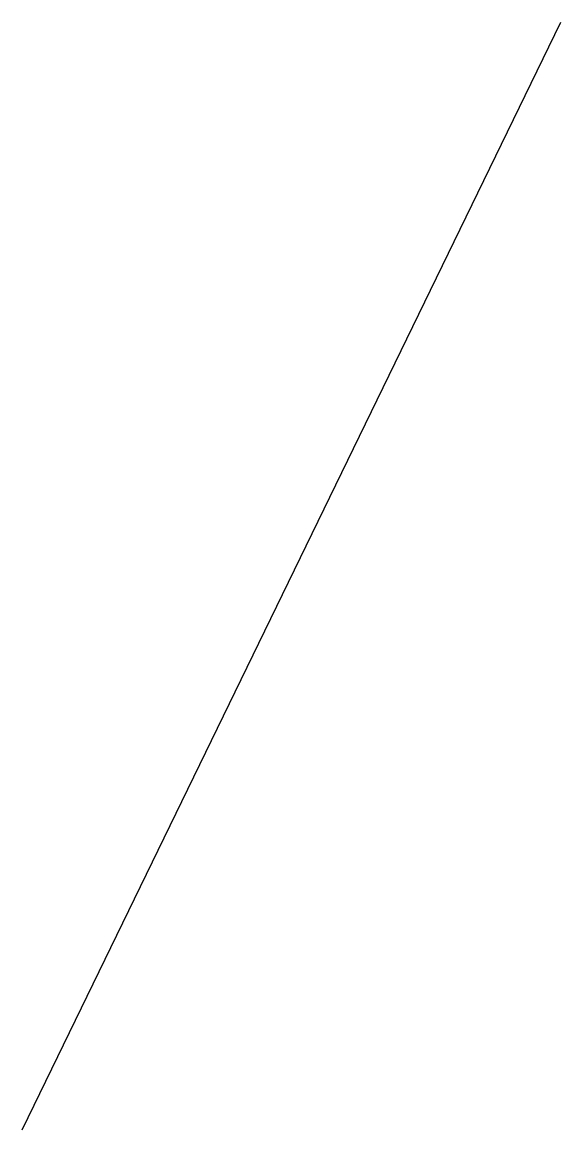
# Paper-space layout 'Layout1' of a CAD drawing. Extents: x 11.08 to 11.73, y 15.9 to 17.23.
import ezdxf

# ---------------------------------------------------------------- set-up
doc = ezdxf.new("R2010")
doc.units = 0
doc.header["$LTSCALE"] = 0.2666
doc.layers.add('DIM-TXT', color=7, linetype='CONTINUOUS')

psp = doc.layouts.get("Layout1")

# ---------------------------------------------------------------- linework, layer by layer
at = {"layer": 'DIM-TXT', "color": 0, "linetype": 'CONTINUOUS'}
psp.add_line((11.0811, 15.904), (11.7251, 17.2279), dxfattribs=at)

doc.saveas('drawing.dxf')
